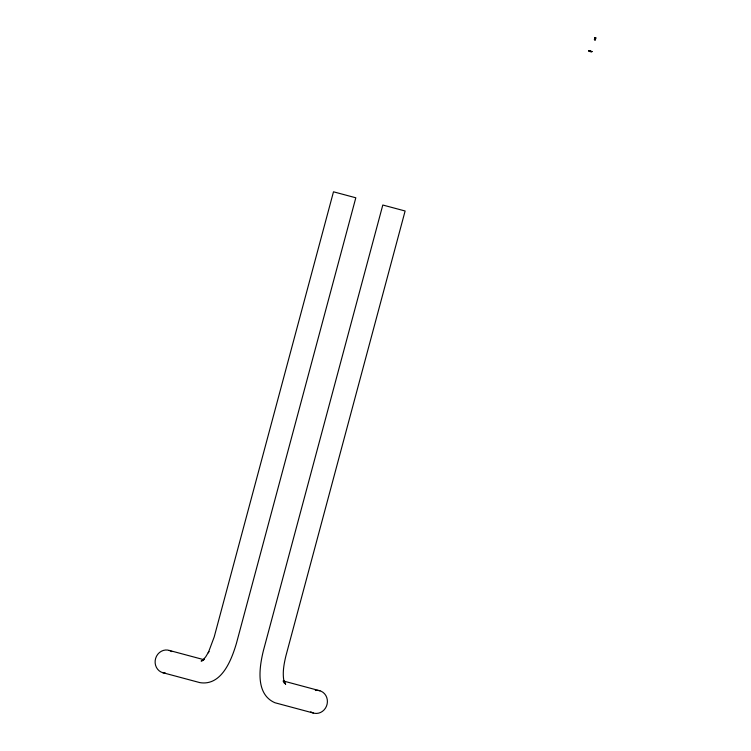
<?xml version="1.0" encoding="UTF-8"?>
<svg xmlns="http://www.w3.org/2000/svg" width="751" height="751" viewBox="0 0 751 751"><rect width="100%" height="100%" fill="white"/><g stroke="black" fill="none" stroke-linecap="round" stroke-linejoin="round"><path stroke-width="1.13" d="M589.084 50.974L591.619 51.65M594.417 39.643L594.98 37.55L595.881 37.794L595.318 39.887L594.417 39.643L595.111 37.691M594.876 39.127L595.346 37.644L594.783 39.737M594.952 39.784L595.552 37.813M595.233 39.859L595.693 37.85M203.615 659.96L201.127 661.068L204.141 659.125L202.31 660.749L205.671 656.872L208.891 651.511L208.271 652.788L214.213 636.932L333.491 191.805L355.814 197.785L236.434 643.344C231.505 659.932 221.648 686.104 199.935 682.64L162.582 672.633M588.568 50.599L592.07 51.537M588.521 50.768L592.023 51.706M589.178 51.35L591.168 51.875M169.275 650.422L203.85 659.688M283.352 680.988L319.973 690.798M313.28 713.018L274.988 702.758C255.227 694.299 259.273 667.442 263.385 650.704L382.803 205.023L405.118 210.993L285.878 655.989C283.756 664.898 282.029 674.351 284.479 683.372L283.925 680.997L285.643 684.274L284.225 681.946M283.089 681.091L284.77 681.88M315.326 690.507A11.603 10.721 -75 0 1 327.126 704.072A11.603 10.721 -75 0 1 310.745 711.817M165.361 673.074A11.603 10.767 -75 0 1 155.635 658.374A11.603 10.767 -75 0 1 171.829 651.615"/></g></svg>
